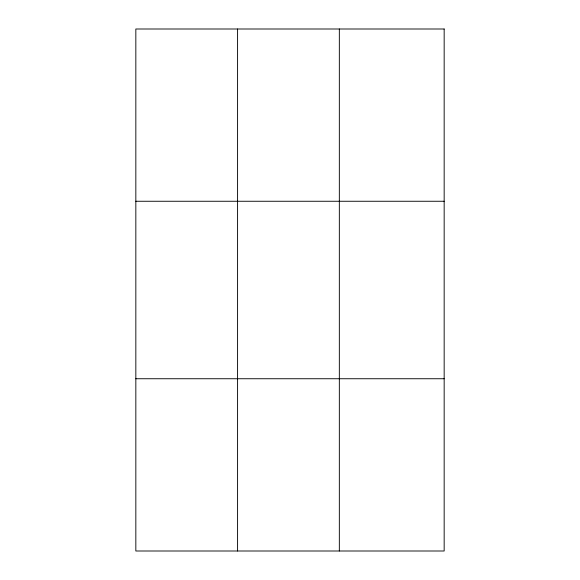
<?xml version="1.0" encoding="UTF-8"?>
<svg xmlns="http://www.w3.org/2000/svg" width="580" height="580" viewBox="0 0 580 580"><rect width="100%" height="100%" fill="white"/><g stroke="black" fill="none" stroke-linecap="round" stroke-linejoin="round"><path stroke-width="0.87" d="M237.582 29L237.582 551M339.336 29L339.336 551M135.836 201.26L444.164 201.26M135.836 378.74L444.164 378.74M444.164 29L444.164 551L135.836 551L135.836 29L444.164 29"/></g></svg>
